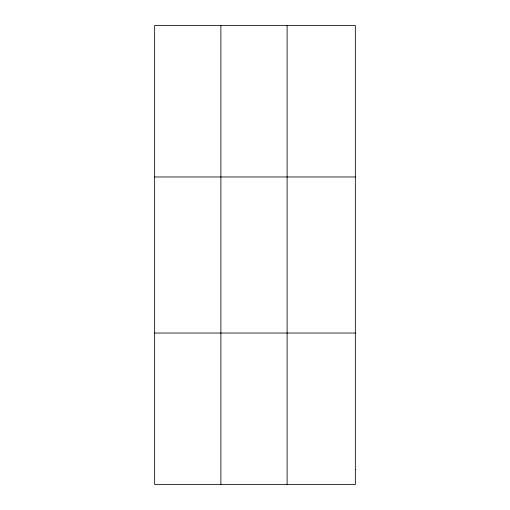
<?xml version="1.0" encoding="UTF-8"?>
<svg xmlns="http://www.w3.org/2000/svg" width="510" height="510" viewBox="0 0 510 510"><rect width="100%" height="100%" fill="white"/><g stroke="black" fill="none" stroke-linecap="round" stroke-linejoin="round"><path stroke-width="0.76" d="M220.887 25.5L220.887 484.5M287.111 25.5L287.111 484.5M154.664 176.97L355.336 176.97M154.664 333.03L355.336 333.03M355.336 469.353L355.336 484.5L154.664 484.5L154.664 25.5L355.336 25.5L355.336 469.353"/></g></svg>
